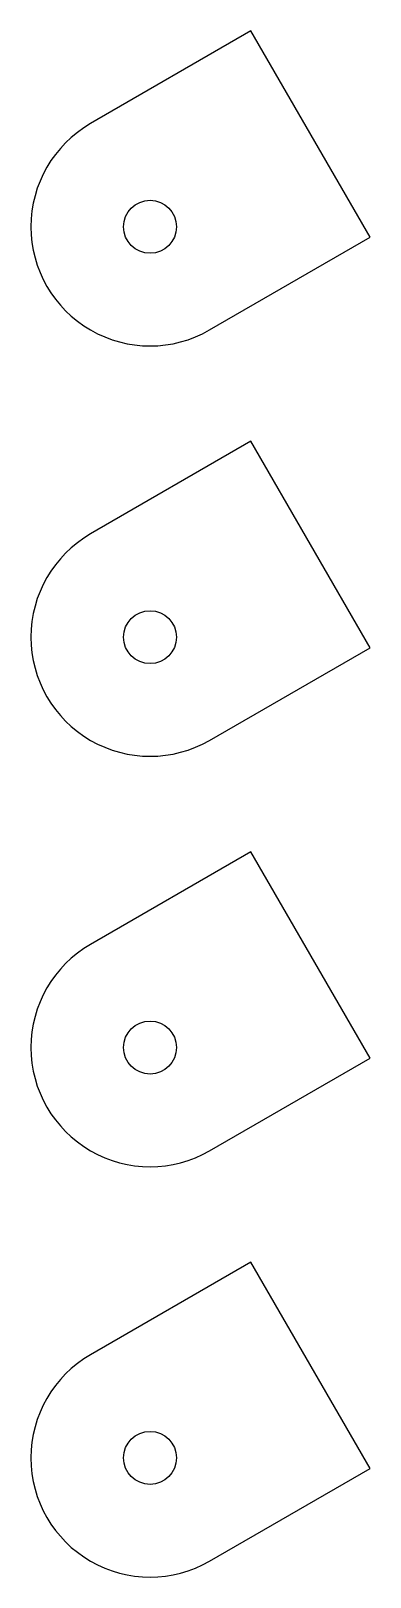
# Model space of a CAD drawing. Header units: metres. Extents: x 245 to 501, y 70 to 1238.
import ezdxf

# ---------------------------------------------------------------- set-up
doc = ezdxf.new("R2010")
doc.units = ezdxf.units.M

msp = doc.modelspace()

# ---------------------------------------------------------------- linework, layer by layer
at = {"layer": 'PARAMETRIX'}
for p, q in [((411.1502, 1237.9423), (289.9067, 1167.9423)), ((501.1502, 1082.0577), (411.1502, 1237.9423)), ((379.9067, 1012.0577), (501.1502, 1082.0577)), ((411.1502, 927.9423), (289.9067, 857.9423)), ((501.1502, 772.0577), (411.1502, 927.9423)), ((379.9067, 702.0577), (501.1502, 772.0577)), ((411.1502, 617.9423), (289.9067, 547.9423)), ((501.1502, 462.0577), (411.1502, 617.9423)), ((379.9067, 392.0577), (501.1502, 462.0577)), ((411.1502, 307.9423), (289.9067, 237.9423)), ((501.1502, 152.0577), (411.1502, 307.9423)), ((379.9067, 82.0577), (501.1502, 152.0577))]:
    msp.add_line(p, q, dxfattribs=at)
for centre in [(334.9067, 1090), (334.9067, 780), (334.9067, 470), (334.9067, 160)]:
    msp.add_circle(centre, 20, dxfattribs=at)
for centre in [(334.9067, 1090), (334.9067, 780), (334.9067, 470), (334.9067, 160)]:
    msp.add_arc(centre, 90, 120, 300, dxfattribs=at)

doc.saveas('drawing.dxf')
